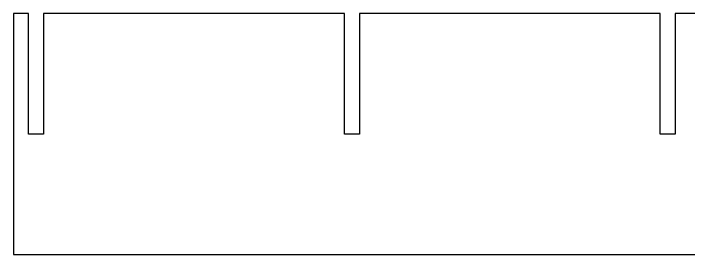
# Model space of a CAD drawing. Header units: inches. Extents: x 0.5 to 38, y -22.4 to -0.5.
# Drawn here: x 0.5 to 11.72, y -13.5 to -9.5 of the extents above; entities that cross this region are included whole.
import ezdxf

# ---------------------------------------------------------------- set-up
doc = ezdxf.new("R2010")
doc.units = ezdxf.units.IN
doc.header["$MEASUREMENT"] = 0
doc.layers.add('Layer 3', color=7, linetype='Continuous')

msp = doc.modelspace()

# ---------------------------------------------------------------- linework, layer by layer
at = {"layer": 'Layer 3', "color": 18, "lineweight": 25, "true_color": 0x010101}
for points in [[(0.75, -9.5), (0.5, -9.5)], [(0.5, -9.5), (0.5, -13.5)], [(0.75, -11.5), (0.75, -9.5)], [(6, -9.5), (1, -9.5)], [(1, -9.5), (1, -11.5)], [(6, -11.5), (6, -9.5)], [(11.25, -9.5), (6.25, -9.5)], [(6.25, -9.5), (6.25, -11.5)], [(11.25, -11.5), (11.25, -9.5)], [(16.5, -9.5), (11.5, -9.5)], [(11.5, -9.5), (11.5, -11.5)], [(1, -11.5), (0.75, -11.5)], [(6.25, -11.5), (6, -11.5)], [(11.5, -11.5), (11.25, -11.5)], [(0.5, -13.5), (38, -13.5)]]:
    msp.add_lwpolyline(points, dxfattribs=at)

doc.saveas('drawing.dxf')
